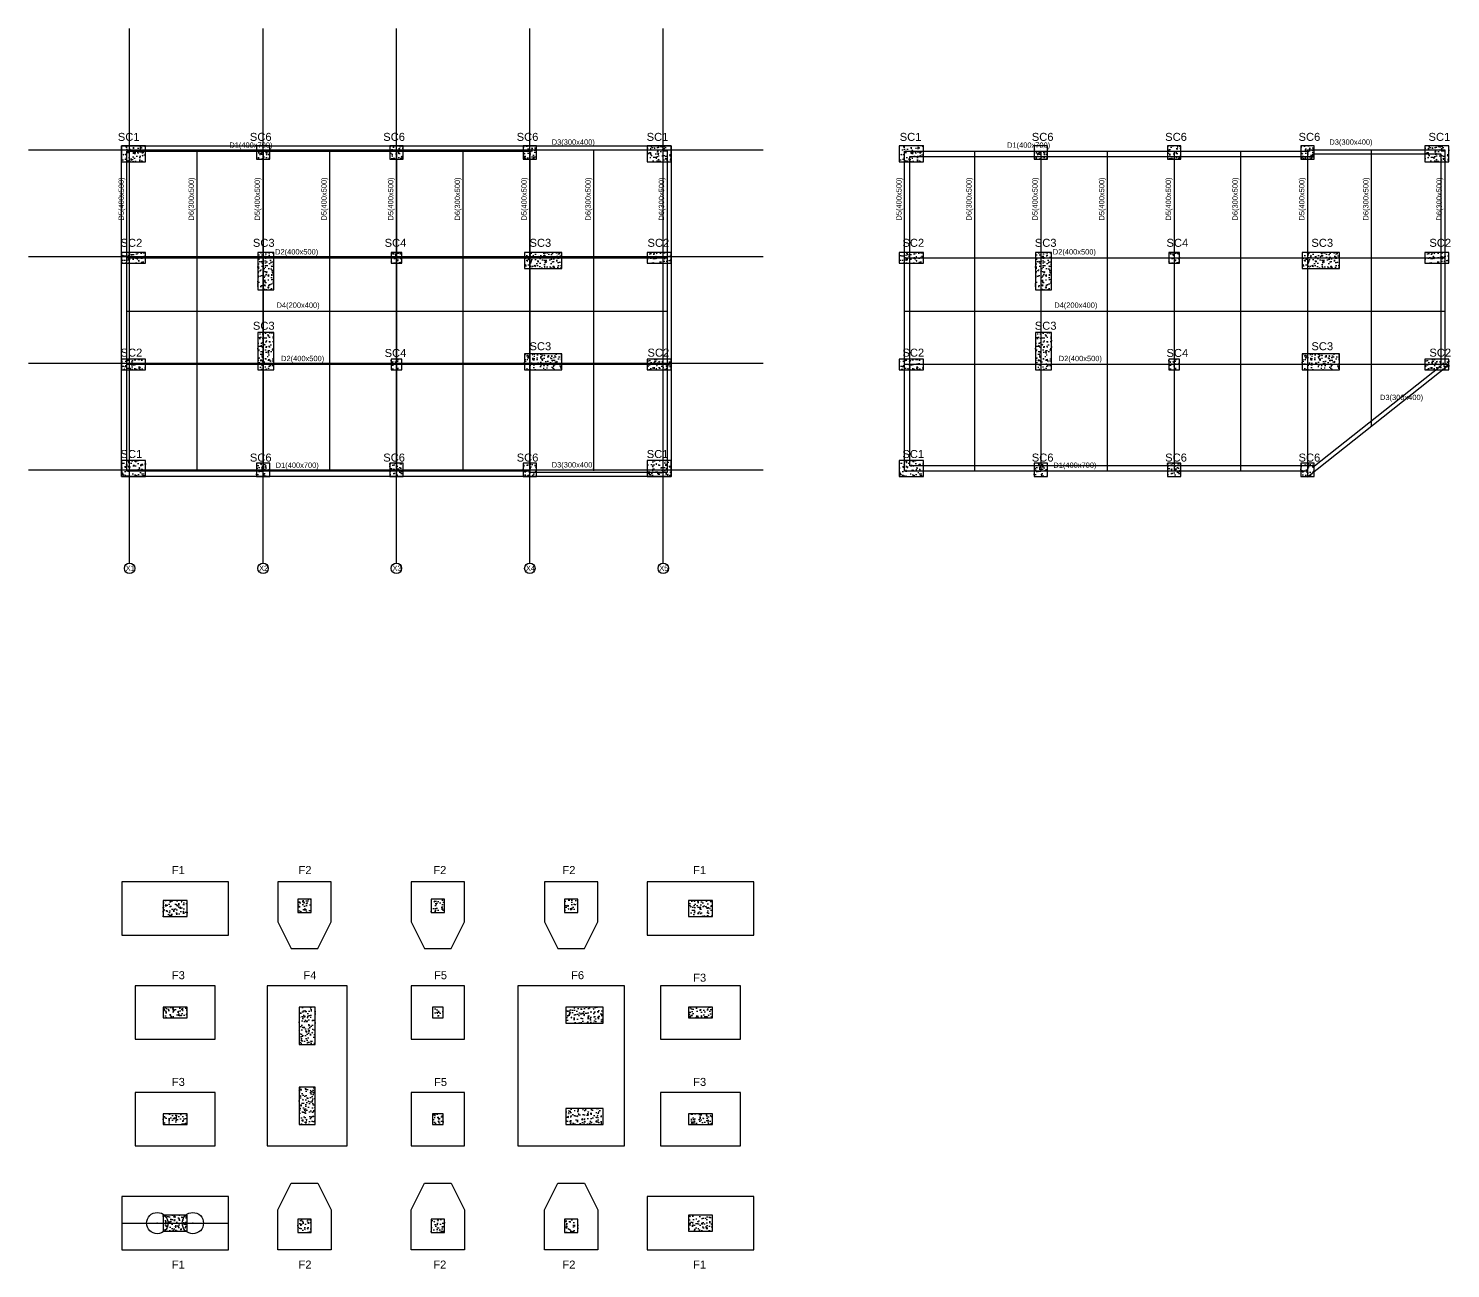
# Model space of a CAD drawing. Header units: millimetres. Extents: x -54801 to 153204, y -83013 to 16720.
# Drawn here: x -709 to 52596, y -83013 to -36516 of the extents above; entities that cross this region are included whole.
import ezdxf

# ---------------------------------------------------------------- set-up
doc = ezdxf.new("R2010")
doc.units = ezdxf.units.MM
doc.linetypes.add('ACAD_ISO04W100', pattern=[30, 24, -3, 0, -3])
for name, color, linetype in [('BeamCenterLine', 6, 'Continuous'), ('Column', 1, 'Continuous'), ('Floor', 254, 'Continuous'), ('Foundation', 3, 'Continuous'), ('Grid', 9, 'ACAD_ISO04W100'), ('Text', 2, 'Continuous')]:
    doc.layers.add(name, color=color, linetype=linetype)
doc.styles.get("Standard").update_dxf_attribs({"font": 'arial.ttf'})
pattern_1 = [(50, (2783.65, -53320.3), (358.63, -31.376), [37.5, -412.5]), (355, (2783.65, -53320.3), (-69.3757, 376.096), [30, -330]), (100.4514, (2813.54, -53322.92), (289.2544, 344.72), [31.87, -350.571]), (46.1842, (2783.65, -53220.3), (533.621, -82.76), [56.25, -618.75]), (96.6356, (2828.1, -53227.2), (467.331, 487.059), [47.805, -525.857]), (351.1842, (2783.65, -53220.3), (467.331, 487.059), [45, -495]), (21, (2833.65, -53245.3), (298.4535, -201.3094), [37.5, -412.5]), (326, (2833.65, -53245.3), (121.6577, 362.575), [30, -330]), (71.4514, (2858.52, -53262.08), (420.111, 161.2656), [31.87, -350.571]), (37.5, (2783.65, -53320.3), (6.0799, 166.4469), [0, -326, 0, -335, 0, -331.25]), (7.5, (2783.65, -53320.3), (131.5348, 197.2059), [0, -191, 0, -318.5, 0, -126.25]), (327.5, (2672.15, -53320.3), (266.9112, -11.2774), [0, -125, 0, -390, 0, -517.5]), (317.5, (2622.15, -53320.3), (291.593, 50.0525), [0, -162.5, 0, -259, 0, -367.5])]
pattern_2 = [(50, (2783.65, -53370.3), (358.63, -31.376), [37.5, -412.5]), (355, (2783.65, -53370.3), (-69.376, 376.096), [30, -330]), (100.4514, (2813.54, -53372.92), (289.2544, 344.72), [31.87, -350.571]), (46.1842, (2783.65, -53270.3), (533.621, -82.76), [56.25, -618.75]), (96.6356, (2828.1, -53277.2), (467.331, 487.059), [47.805, -525.857]), (351.1842, (2783.65, -53270.3), (467.331, 487.06), [45, -495]), (21, (2833.65, -53295.3), (298.4535, -201.3094), [37.5, -412.5]), (326, (2833.65, -53295.3), (121.658, 362.575), [30, -330]), (71.4514, (2858.52, -53312.08), (420.111, 161.2656), [31.87, -350.571]), (37.5, (2783.65, -53370.3), (6.0799, 166.4469), [0, -326, 0, -335, 0, -331.25]), (7.5, (2783.65, -53370.3), (131.5348, 197.2059), [0, -191, 0, -318.5, 0, -126.25]), (327.5, (2672.15, -53370.3), (266.9112, -11.2774), [0, -125, 0, -390, 0, -517.5]), (317.5, (2622.15, -53370.3), (291.593, 50.0525), [0, -162.5, 0, -259, 0, -367.5])]
pattern_3 = [(50, (2783.65, -53270.3), (358.63, -31.376), [37.5, -412.5]), (355, (2783.65, -53270.3), (-69.376, 376.096), [30, -330]), (100.4514, (2813.54, -53272.92), (289.2544, 344.72), [31.87, -350.571]), (46.1842, (2783.65, -53170.3), (533.621, -82.76), [56.25, -618.75]), (96.6356, (2828.1, -53177.2), (467.331, 487.06), [47.805, -525.857]), (351.184, (2783.65, -53170.3), (467.33, 487.06), [45, -495]), (21, (2833.65, -53195.3), (298.4535, -201.3094), [37.5, -412.5]), (326, (2833.65, -53195.3), (121.658, 362.575), [30, -330]), (71.4514, (2858.52, -53212.08), (420.111, 161.2656), [31.87, -350.571]), (37.5, (2783.65, -53270.3), (6.0799, 166.4469), [0, -326, 0, -335, 0, -331.25]), (7.5, (2783.65, -53270.3), (131.5348, 197.2059), [0, -191, 0, -318.5, 0, -126.25]), (327.5, (2672.15, -53270.3), (266.9112, -11.2774), [0, -125, 0, -390, 0, -517.5]), (317.5, (2622.15, -53270.3), (291.593, 50.0525), [0, -162.5, 0, -259, 0, -367.5])]
pattern_4 = [(50, (31933.73, -53320.3), (358.63, -31.376), [37.5, -412.5]), (355, (31933.73, -53320.3), (-69.3757, 376.096), [30, -330]), (100.4514, (31963.62, -53322.92), (289.2544, 344.72), [31.87, -350.571]), (46.1842, (31933.73, -53220.3), (533.621, -82.76), [56.25, -618.75]), (96.6356, (31978.2, -53227.2), (467.331, 487.059), [47.805, -525.857]), (351.1842, (31933.73, -53220.3), (467.331, 487.059), [45, -495]), (21, (31983.73, -53245.3), (298.4535, -201.3094), [37.5, -412.5]), (326, (31983.73, -53245.3), (121.6577, 362.575), [30, -330]), (71.4514, (32008.6, -53262.08), (420.111, 161.2656), [31.87, -350.571]), (37.5, (31933.73, -53320.3), (6.0799, 166.4469), [0, -326, 0, -335, 0, -331.25]), (7.5, (31933.73, -53320.3), (131.5348, 197.2059), [0, -191, 0, -318.5, 0, -126.25]), (327.5, (31822.23, -53320.3), (266.9112, -11.2774), [0, -125, 0, -390, 0, -517.5]), (317.5, (31772.23, -53320.3), (291.593, 50.0525), [0, -162.5, 0, -259, 0, -367.5])]
pattern_5 = [(50, (31933.73, -53370.3), (358.63, -31.376), [37.5, -412.5]), (355, (31933.73, -53370.3), (-69.376, 376.096), [30, -330]), (100.4514, (31963.62, -53372.92), (289.2544, 344.72), [31.87, -350.571]), (46.1842, (31933.73, -53270.3), (533.621, -82.76), [56.25, -618.75]), (96.6356, (31978.2, -53277.2), (467.331, 487.059), [47.805, -525.857]), (351.1842, (31933.73, -53270.3), (467.331, 487.06), [45, -495]), (21, (31983.73, -53295.3), (298.4535, -201.3094), [37.5, -412.5]), (326, (31983.73, -53295.3), (121.658, 362.575), [30, -330]), (71.4514, (32008.6, -53312.08), (420.111, 161.2656), [31.87, -350.571]), (37.5, (31933.73, -53370.3), (6.0799, 166.4469), [0, -326, 0, -335, 0, -331.25]), (7.5, (31933.73, -53370.3), (131.5348, 197.2059), [0, -191, 0, -318.5, 0, -126.25]), (327.5, (31822.23, -53370.3), (266.9112, -11.2774), [0, -125, 0, -390, 0, -517.5]), (317.5, (31772.23, -53370.3), (291.593, 50.0525), [0, -162.5, 0, -259, 0, -367.5])]
pattern_6 = [(50, (31933.73, -53270.3), (358.63, -31.376), [37.5, -412.5]), (355, (31933.73, -53270.3), (-69.376, 376.096), [30, -330]), (100.4514, (31963.62, -53272.92), (289.2544, 344.72), [31.87, -350.571]), (46.1842, (31933.73, -53170.3), (533.621, -82.76), [56.25, -618.75]), (96.6356, (31978.2, -53177.2), (467.331, 487.06), [47.805, -525.857]), (351.184, (31933.73, -53170.3), (467.33, 487.06), [45, -495]), (21, (31983.73, -53195.3), (298.4535, -201.3094), [37.5, -412.5]), (326, (31983.73, -53195.3), (121.658, 362.575), [30, -330]), (71.4514, (32008.6, -53212.08), (420.111, 161.2656), [31.87, -350.571]), (37.5, (31933.73, -53270.3), (6.0799, 166.4469), [0, -326, 0, -335, 0, -331.25]), (7.5, (31933.73, -53270.3), (131.5348, 197.2059), [0, -191, 0, -318.5, 0, -126.25]), (327.5, (31822.23, -53270.3), (266.9112, -11.2774), [0, -125, 0, -390, 0, -517.5]), (317.5, (31772.23, -53270.3), (291.593, 50.0525), [0, -162.5, 0, -259, 0, -367.5])]
pattern_7 = [(50, (0, 0), (358.63, -31.376), [37.5, -412.5]), (355, (0, 0), (-69.3757, 376.096), [30, -330]), (100.4514, (29.9, -2.6), (289.2544, 344.72), [31.87, -350.571]), (46.1842, (0, 100), (533.621, -82.76), [56.25, -618.75]), (96.6356, (44.47, 93.1), (467.331, 487.059), [47.805, -525.857]), (351.1842, (0, 100), (467.331, 487.059), [45, -495]), (21, (50, 75), (298.4535, -201.3094), [37.5, -412.5]), (326, (50, 75), (121.6577, 362.575), [30, -330]), (71.4514, (74.87, 58.22), (420.111, 161.2656), [31.87, -350.571]), (37.5, (0, 0), (6.0799, 166.4469), [0, -326, 0, -335, 0, -331.25]), (7.5, (0, 0), (131.5348, 197.2059), [0, -191, 0, -318.5, 0, -126.25]), (327.5, (-111.5, 0), (266.9112, -11.2774), [0, -125, 0, -390, 0, -517.5]), (317.5, (-161.5, 0), (291.593, 50.0525), [0, -162.5, 0, -259, 0, -367.5])]

# ---------------------------------------------------------------- blocks, each defined once
blk = doc.blocks.new('ColumnPlanLevel1')
at = {"layer": 'Column'}
h = blk.add_hatch(dxfattribs=at)
h.set_pattern_fill('AR-CONC', color=256, scale=50)
h.set_pattern_definition(pattern_7)
h.paths.add_polyline_path([(900, 12400), (0, 12400), (0, 11800), (900, 11800)])
h = blk.add_hatch(dxfattribs=at)
h.set_pattern_fill('AR-CONC', color=256, scale=50)
h.set_pattern_definition(pattern_7)
h.paths.add_polyline_path([(5550, 12450), (5050, 12450), (5050, 11950), (5550, 11950)])
h = blk.add_hatch(dxfattribs=at)
h.set_pattern_fill('AR-CONC', color=256, scale=50)
h.set_pattern_definition(pattern_7)
h.paths.add_polyline_path([(10550, 12450), (10050, 12450), (10050, 11950), (10550, 11950)])
h = blk.add_hatch(dxfattribs=at)
h.set_pattern_fill('AR-CONC', color=256, scale=50)
h.set_pattern_definition(pattern_7)
h.paths.add_polyline_path([(15550, 12450), (15050, 12450), (15050, 11950), (15550, 11950)])
h = blk.add_hatch(dxfattribs=at)
h.set_pattern_fill('AR-CONC', color=256, scale=50)
h.set_pattern_definition(pattern_7)
h.paths.add_polyline_path([(20600, 12400), (19700, 12400), (19700, 11800), (20600, 11800)])
h = blk.add_hatch(dxfattribs=at)
h.set_pattern_fill('AR-CONC', color=256, scale=50)
h.set_pattern_definition(pattern_7)
h.paths.add_polyline_path([(900, 8400), (0, 8400), (0, 8000), (900, 8000)])
h = blk.add_hatch(dxfattribs=at)
h.set_pattern_fill('AR-CONC', color=256, scale=50)
h.set_pattern_definition(pattern_7)
h.paths.add_polyline_path([(5700, 8400), (5100, 8400), (5100, 7000), (5700, 7000)])
h = blk.add_hatch(dxfattribs=at)
h.set_pattern_fill('AR-CONC', color=256, scale=50)
h.set_pattern_definition(pattern_7)
h.paths.add_polyline_path([(10500, 8400), (10100, 8400), (10100, 8000), (10500, 8000)])
h = blk.add_hatch(dxfattribs=at)
h.set_pattern_fill('AR-CONC', color=256, scale=50)
h.set_pattern_definition(pattern_7)
h.paths.add_polyline_path([(16500, 8400), (15100, 8400), (15100, 7800), (16500, 7800)])
h = blk.add_hatch(dxfattribs=at)
h.set_pattern_fill('AR-CONC', color=256, scale=50)
h.set_pattern_definition(pattern_7)
h.paths.add_polyline_path([(20600, 8400), (19700, 8400), (19700, 8000), (20600, 8000)])
h = blk.add_hatch(dxfattribs=at)
h.set_pattern_fill('AR-CONC', color=256, scale=50)
h.set_pattern_definition(pattern_7)
h.paths.add_polyline_path([(5700, 5400), (5100, 5400), (5100, 4000), (5700, 4000)])
h = blk.add_hatch(dxfattribs=at)
h.set_pattern_fill('AR-CONC', color=256, scale=50)
h.set_pattern_definition(pattern_7)
h.paths.add_polyline_path([(900, 4400), (0, 4400), (0, 4000), (900, 4000)])
h = blk.add_hatch(dxfattribs=at)
h.set_pattern_fill('AR-CONC', color=256, scale=50)
h.set_pattern_definition(pattern_7)
h.paths.add_polyline_path([(10500, 4400), (10100, 4400), (10100, 4000), (10500, 4000)])
h = blk.add_hatch(dxfattribs=at)
h.set_pattern_fill('AR-CONC', color=256, scale=50)
h.set_pattern_definition(pattern_7)
h.paths.add_polyline_path([(16500, 4600), (15100, 4600), (15100, 4000), (16500, 4000)])
h = blk.add_hatch(dxfattribs=at)
h.set_pattern_fill('AR-CONC', color=256, scale=50)
h.set_pattern_definition(pattern_7)
h.paths.add_polyline_path([(20600, 4400), (19700, 4400), (19700, 4000), (20600, 4000)])
h = blk.add_hatch(dxfattribs=at)
h.set_pattern_fill('AR-CONC', color=256, scale=50)
h.set_pattern_definition(pattern_7)
h.paths.add_polyline_path([(900, 600), (0, 600), (0, 0), (900, 0)])
h = blk.add_hatch(dxfattribs=at)
h.set_pattern_fill('AR-CONC', color=256, scale=50)
h.set_pattern_definition(pattern_7)
h.paths.add_polyline_path([(20600, 600), (19700, 600), (19700, 0), (20600, 0)])
h = blk.add_hatch(dxfattribs=at)
h.set_pattern_fill('AR-CONC', color=256, scale=50)
h.set_pattern_definition(pattern_7)
h.paths.add_polyline_path([(5550, 450), (5050, 450), (5050, -50), (5550, -50)])
h = blk.add_hatch(dxfattribs=at)
h.set_pattern_fill('AR-CONC', color=256, scale=50)
h.set_pattern_definition(pattern_7)
h.paths.add_polyline_path([(10550, 450), (10050, 450), (10050, -50), (10550, -50)])
h = blk.add_hatch(dxfattribs=at)
h.set_pattern_fill('AR-CONC', color=256, scale=50)
h.set_pattern_definition(pattern_7)
h.paths.add_polyline_path([(15550, 450), (15050, 450), (15050, -50), (15550, -50)])
for points in [[(0, 11800), (900, 11800), (900, 12400), (0, 12400)], [(5050, 11950), (5550, 11950), (5550, 12450), (5050, 12450)], [(10050, 11950), (10550, 11950), (10550, 12450), (10050, 12450)], [(15050, 11950), (15550, 11950), (15550, 12450), (15050, 12450)], [(19700, 11800), (20600, 11800), (20600, 12400), (19700, 12400)], [(0, 8000), (900, 8000), (900, 8400), (0, 8400)], [(5100, 7000), (5700, 7000), (5700, 8400), (5100, 8400)], [(10100, 8000), (10500, 8000), (10500, 8400), (10100, 8400)], [(15100, 7800), (16500, 7800), (16500, 8400), (15100, 8400)], [(19700, 8000), (20600, 8000), (20600, 8400), (19700, 8400)], [(5100, 4000), (5700, 4000), (5700, 5400), (5100, 5400)], [(0, 4000), (900, 4000), (900, 4400), (0, 4400)], [(10100, 4000), (10500, 4000), (10500, 4400), (10100, 4400)], [(15100, 4000), (16500, 4000), (16500, 4600), (15100, 4600)], [(19700, 4000), (20600, 4000), (20600, 4400), (19700, 4400)], [(0, 0), (900, 0), (900, 600), (0, 600)], [(19700, 0), (20600, 0), (20600, 600), (19700, 600)], [(5050, -50), (5550, -50), (5550, 450), (5050, 450)], [(10050, -50), (10550, -50), (10550, 450), (10050, 450)], [(15050, -50), (15550, -50), (15550, 450), (15050, 450)]]:
    blk.add_lwpolyline(points, close=True, dxfattribs=at)

msp = doc.modelspace()

# ---------------------------------------------------------------- hatches: boundary and pattern name
at = {"layer": 'Column'}
h = msp.add_hatch(dxfattribs=at)
h.set_pattern_fill('AR-CONC', color=256, scale=50)
h.set_pattern_definition(pattern_1)
h.paths.add_polyline_path([(3684, -41520), (3684, -40920), (2784, -40920), (2784, -41520)])
h = msp.add_hatch(dxfattribs=at)
h.set_pattern_fill('AR-CONC', color=256, scale=50)
h.set_pattern_definition(pattern_2)
h.paths.add_polyline_path([(7834, -40920), (7834, -41420), (8334, -41420), (8334, -40920)])
h = msp.add_hatch(dxfattribs=at)
h.set_pattern_fill('AR-CONC', color=256, scale=50)
h.set_pattern_definition(pattern_2)
h.paths.add_polyline_path([(13334, -41420), (13334, -40920), (12834, -40920), (12834, -41420)])
h = msp.add_hatch(dxfattribs=at)
h.set_pattern_fill('AR-CONC', color=256, scale=50)
h.set_pattern_definition(pattern_2)
h.paths.add_polyline_path([(18334, -40920), (17834, -40920), (17834, -41420), (18334, -41420)])
h = msp.add_hatch(dxfattribs=at)
h.set_pattern_fill('AR-CONC', color=256, scale=50)
h.set_pattern_definition(pattern_1)
h.paths.add_polyline_path([(22484, -40920), (22484, -41520), (23384, -41520), (23384, -40920)])
h = msp.add_hatch(dxfattribs=at)
h.set_pattern_fill('AR-CONC', color=256, scale=50)
h.set_pattern_definition(pattern_4)
h.paths.add_polyline_path([(32834, -41520), (32834, -40920), (31934, -40920), (31934, -41520)])
h = msp.add_hatch(dxfattribs=at)
h.set_pattern_fill('AR-CONC', color=256, scale=50)
h.set_pattern_definition(pattern_5)
h.paths.add_polyline_path([(36984, -40920), (36984, -41420), (37484, -41420), (37484, -40920)])
h = msp.add_hatch(dxfattribs=at)
h.set_pattern_fill('AR-CONC', color=256, scale=50)
h.set_pattern_definition(pattern_5)
h.paths.add_polyline_path([(42484, -41420), (42484, -40920), (41984, -40920), (41984, -41420)])
h = msp.add_hatch(dxfattribs=at)
h.set_pattern_fill('AR-CONC', color=256, scale=50)
h.set_pattern_definition(pattern_5)
h.paths.add_polyline_path([(47484, -40920), (46984, -40920), (46984, -41420), (47484, -41420)])
h = msp.add_hatch(dxfattribs=at)
h.set_pattern_fill('AR-CONC', color=256, scale=50)
h.set_pattern_definition(pattern_4)
h.paths.add_polyline_path([(51634, -40920), (51634, -41520), (52534, -41520), (52534, -40920)])
h = msp.add_hatch(dxfattribs=at)
h.set_pattern_fill('AR-CONC', color=256, scale=50)
h.set_pattern_definition(pattern_1)
h.paths.add_polyline_path([(3684, -45320), (3684, -44920), (2784, -44920), (2784, -45320)])
h = msp.add_hatch(dxfattribs=at)
h.set_pattern_fill('AR-CONC', color=256, scale=50)
h.set_pattern_definition(pattern_1)
h.paths.add_polyline_path([(7884, -46320), (8484, -46320), (8484, -44920), (7884, -44920)])
h = msp.add_hatch(dxfattribs=at)
h.set_pattern_fill('AR-CONC', color=256, scale=50)
h.set_pattern_definition(pattern_1)
h.paths.add_polyline_path([(12884, -45320), (13284, -45320), (13284, -44920), (12884, -44920)])
h = msp.add_hatch(dxfattribs=at)
h.set_pattern_fill('AR-CONC', color=256, scale=50)
h.set_pattern_definition(pattern_1)
h.paths.add_polyline_path([(17884, -44920), (17884, -45520), (19284, -45520), (19284, -44920)])
h = msp.add_hatch(dxfattribs=at)
h.set_pattern_fill('AR-CONC', color=256, scale=50)
h.set_pattern_definition(pattern_1)
h.paths.add_polyline_path([(22484, -44920), (22484, -45320), (23384, -45320), (23384, -44920)])
h = msp.add_hatch(dxfattribs=at)
h.set_pattern_fill('AR-CONC', color=256, scale=50)
h.set_pattern_definition(pattern_4)
h.paths.add_polyline_path([(32834, -45320), (32834, -44920), (31934, -44920), (31934, -45320)])
h = msp.add_hatch(dxfattribs=at)
h.set_pattern_fill('AR-CONC', color=256, scale=50)
h.set_pattern_definition(pattern_4)
h.paths.add_polyline_path([(37034, -46320), (37634, -46320), (37634, -44920), (37034, -44920)])
h = msp.add_hatch(dxfattribs=at)
h.set_pattern_fill('AR-CONC', color=256, scale=50)
h.set_pattern_definition(pattern_4)
h.paths.add_polyline_path([(42034, -45320), (42434, -45320), (42434, -44920), (42034, -44920)])
h = msp.add_hatch(dxfattribs=at)
h.set_pattern_fill('AR-CONC', color=256, scale=50)
h.set_pattern_definition(pattern_4)
h.paths.add_polyline_path([(47034, -44920), (47034, -45520), (48434, -45520), (48434, -44920)])
h = msp.add_hatch(dxfattribs=at)
h.set_pattern_fill('AR-CONC', color=256, scale=50)
h.set_pattern_definition(pattern_4)
h.paths.add_polyline_path([(51634, -44920), (51634, -45320), (52534, -45320), (52534, -44920)])
h = msp.add_hatch(dxfattribs=at)
h.set_pattern_fill('AR-CONC', color=256, scale=50)
h.set_pattern_definition(pattern_1)
h.paths.add_polyline_path([(8484, -47920), (7884, -47920), (7884, -49320), (8484, -49320)])
h = msp.add_hatch(dxfattribs=at)
h.set_pattern_fill('AR-CONC', color=256, scale=50)
h.set_pattern_definition(pattern_4)
h.paths.add_polyline_path([(37634, -47920), (37034, -47920), (37034, -49320), (37634, -49320)])
h = msp.add_hatch(dxfattribs=at)
h.set_pattern_fill('AR-CONC', color=256, scale=50)
h.set_pattern_definition(pattern_1)
h.paths.add_polyline_path([(2784, -48920), (2784, -49320), (3684, -49320), (3684, -48920)])
h = msp.add_hatch(dxfattribs=at)
h.set_pattern_fill('AR-CONC', color=256, scale=50)
h.set_pattern_definition(pattern_1)
h.paths.add_polyline_path([(13284, -48920), (12884, -48920), (12884, -49320), (13284, -49320)])
h = msp.add_hatch(dxfattribs=at)
h.set_pattern_fill('AR-CONC', color=256, scale=50)
h.set_pattern_definition(pattern_1)
h.paths.add_polyline_path([(19284, -49320), (19284, -48720), (17884, -48720), (17884, -49320)])
h = msp.add_hatch(dxfattribs=at)
h.set_pattern_fill('AR-CONC', color=256, scale=50)
h.set_pattern_definition(pattern_1)
h.paths.add_polyline_path([(23384, -49320), (23384, -48920), (22484, -48920), (22484, -49320)])
h = msp.add_hatch(dxfattribs=at)
h.set_pattern_fill('AR-CONC', color=256, scale=50)
h.set_pattern_definition(pattern_4)
h.paths.add_polyline_path([(31934, -48920), (31934, -49320), (32834, -49320), (32834, -48920)])
h = msp.add_hatch(dxfattribs=at)
h.set_pattern_fill('AR-CONC', color=256, scale=50)
h.set_pattern_definition(pattern_4)
h.paths.add_polyline_path([(42434, -48920), (42034, -48920), (42034, -49320), (42434, -49320)])
h = msp.add_hatch(dxfattribs=at)
h.set_pattern_fill('AR-CONC', color=256, scale=50)
h.set_pattern_definition(pattern_4)
h.paths.add_polyline_path([(48434, -49320), (48434, -48720), (47034, -48720), (47034, -49320)])
h = msp.add_hatch(dxfattribs=at)
h.set_pattern_fill('AR-CONC', color=256, scale=50)
h.set_pattern_definition(pattern_4)
h.paths.add_polyline_path([(52534, -49320), (52534, -48920), (51634, -48920), (51634, -49320)])
h = msp.add_hatch(dxfattribs=at)
h.set_pattern_fill('AR-CONC', color=256, scale=50)
h.set_pattern_definition(pattern_1)
h.paths.add_polyline_path([(3684, -53320), (3684, -52720), (2784, -52720), (2784, -53320)])
h = msp.add_hatch(dxfattribs=at)
h.set_pattern_fill('AR-CONC', color=256, scale=50)
h.set_pattern_definition(pattern_1)
h.paths.add_polyline_path([(23384, -53320), (23384, -52720), (22484, -52720), (22484, -53320)])
h = msp.add_hatch(dxfattribs=at)
h.set_pattern_fill('AR-CONC', color=256, scale=50)
h.set_pattern_definition(pattern_4)
h.paths.add_polyline_path([(32834, -53320), (32834, -52720), (31934, -52720), (31934, -53320)])
h = msp.add_hatch(dxfattribs=at)
h.set_pattern_fill('AR-CONC', color=256, scale=50)
h.set_pattern_definition(pattern_3)
h.paths.add_polyline_path([(7834, -53320), (8334, -53320), (8334, -52820), (7834, -52820)])
h = msp.add_hatch(dxfattribs=at)
h.set_pattern_fill('AR-CONC', color=256, scale=50)
h.set_pattern_definition(pattern_3)
h.paths.add_polyline_path([(13334, -52820), (12834, -52820), (12834, -53320), (13334, -53320)])
h = msp.add_hatch(dxfattribs=at)
h.set_pattern_fill('AR-CONC', color=256, scale=50)
h.set_pattern_definition(pattern_3)
h.paths.add_polyline_path([(18334, -53320), (18334, -52820), (17834, -52820), (17834, -53320)])
h = msp.add_hatch(dxfattribs=at)
h.set_pattern_fill('AR-CONC', color=256, scale=50)
h.set_pattern_definition(pattern_6)
h.paths.add_polyline_path([(36984, -53320), (37484, -53320), (37484, -52820), (36984, -52820)])
h = msp.add_hatch(dxfattribs=at)
h.set_pattern_fill('AR-CONC', color=256, scale=50)
h.set_pattern_definition(pattern_6)
h.paths.add_polyline_path([(42484, -52820), (41984, -52820), (41984, -53320), (42484, -53320)])
h = msp.add_hatch(dxfattribs=at)
h.set_pattern_fill('AR-CONC', color=256, scale=50)
h.set_pattern_definition(pattern_6)
h.paths.add_polyline_path([(47484, -53320), (47484, -52820), (46984, -52820), (46984, -53320)])

# ---------------------------------------------------------------- linework, layer by layer
at = {"layer": 'BeamCenterLine'}
for p, q in [((2984, -41120), (18084, -41120)), ((2984, -53120), (2984, -41120)), ((5609, -53120), (5609, -41120)), ((8084, -41120), (8084, -53120)), ((10584, -53120), (10584, -41120)), ((13084, -41120), (13084, -53120)), ((15584, -53120), (15584, -41120)), ((18084, -41070), (23234, -41070)), ((18084, -41070), (18084, -53170)), ((20484, -53101), (20484, -41070)), ((23234, -41070), (23234, -53170)), ((32134, -41120), (47234, -41120)), ((32134, -53120), (32134, -41120)), ((34759, -53120), (34759, -41120)), ((37234, -41120), (37234, -53120)), ((39734, -53120), (39734, -41120)), ((42234, -41120), (42234, -53120)), ((44734, -53120), (44734, -41120)), ((47234, -41070), (52384, -41070)), ((47234, -41070), (47234, -53327)), ((49634, -51426), (49634, -41070)), ((52384, -41070), (52384, -49120)), ((2984, -45120), (23234, -45120)), ((32134, -45120), (52384, -45120)), ((2984, -47120), (23234, -47120)), ((32134, -47120), (52384, -47120)), ((23234, -49120), (2984, -49120)), ((52545, -49120), (32134, -49120)), ((47234, -53327), (52545, -49120)), ((18084, -53120), (2984, -53120)), ((23234, -53170), (18084, -53170)), ((47234, -53120), (32134, -53120))]:
    msp.add_line(p, q, dxfattribs=at)
at = {"layer": 'Column'}
for points in [[(2784, -41520), (3684, -41520), (3684, -40920), (2784, -40920)], [(7834, -41420), (8334, -41420), (8334, -40920), (7834, -40920)], [(12834, -41420), (13334, -41420), (13334, -40920), (12834, -40920)], [(17834, -41420), (18334, -41420), (18334, -40920), (17834, -40920)], [(22484, -41520), (23384, -41520), (23384, -40920), (22484, -40920)], [(31934, -41520), (32834, -41520), (32834, -40920), (31934, -40920)], [(36984, -41420), (37484, -41420), (37484, -40920), (36984, -40920)], [(41984, -41420), (42484, -41420), (42484, -40920), (41984, -40920)], [(46984, -41420), (47484, -41420), (47484, -40920), (46984, -40920)], [(51634, -41520), (52534, -41520), (52534, -40920), (51634, -40920)], [(2784, -45320), (3684, -45320), (3684, -44920), (2784, -44920)], [(7884, -46320), (8484, -46320), (8484, -44920), (7884, -44920)], [(12884, -45320), (13284, -45320), (13284, -44920), (12884, -44920)], [(17884, -45520), (19284, -45520), (19284, -44920), (17884, -44920)], [(22484, -45320), (23384, -45320), (23384, -44920), (22484, -44920)], [(31934, -45320), (32834, -45320), (32834, -44920), (31934, -44920)], [(37034, -46320), (37634, -46320), (37634, -44920), (37034, -44920)], [(42034, -45320), (42434, -45320), (42434, -44920), (42034, -44920)], [(47034, -45520), (48434, -45520), (48434, -44920), (47034, -44920)], [(51634, -45320), (52534, -45320), (52534, -44920), (51634, -44920)], [(7884, -49320), (8484, -49320), (8484, -47920), (7884, -47920)], [(37034, -49320), (37634, -49320), (37634, -47920), (37034, -47920)], [(2784, -49320), (3684, -49320), (3684, -48920), (2784, -48920)], [(12884, -49320), (13284, -49320), (13284, -48920), (12884, -48920)], [(17884, -49320), (19284, -49320), (19284, -48720), (17884, -48720)], [(22484, -49320), (23384, -49320), (23384, -48920), (22484, -48920)], [(31934, -49320), (32834, -49320), (32834, -48920), (31934, -48920)], [(42034, -49320), (42434, -49320), (42434, -48920), (42034, -48920)], [(47034, -49320), (48434, -49320), (48434, -48720), (47034, -48720)], [(51634, -49320), (52534, -49320), (52534, -48920), (51634, -48920)], [(2784, -53320), (3684, -53320), (3684, -52720), (2784, -52720)], [(22484, -53320), (23384, -53320), (23384, -52720), (22484, -52720)], [(31934, -53320), (32834, -53320), (32834, -52720), (31934, -52720)], [(7834, -53320), (8334, -53320), (8334, -52820), (7834, -52820)], [(12834, -53320), (13334, -53320), (13334, -52820), (12834, -52820)], [(17834, -53320), (18334, -53320), (18334, -52820), (17834, -52820)], [(36984, -53320), (37484, -53320), (37484, -52820), (36984, -52820)], [(41984, -53320), (42484, -53320), (42484, -52820), (41984, -52820)], [(46984, -53320), (47484, -53320), (47484, -52820), (46984, -52820)]]:
    msp.add_lwpolyline(points, close=True, dxfattribs=at)
at = {"layer": 'Floor'}
for p, q in [((18284, -52977), (18284, -52977)), ((2786, -81310), (6786, -81310))]:
    msp.add_line(p, q, dxfattribs=at)
for points in [[(2784, -40920), (23384, -40920), (23384, -53320), (2784, -53320)], [(47434, -52977), (47434, -52977), (47434, -52920), (32334, -52920), (32334, -41320), (47434, -41320), (47434, -41220), (52234, -41220), (52234, -41320), (52234, -49175)]]:
    msp.add_lwpolyline(points, close=True, dxfattribs=at)
for centre, radius in [((3084, -56759), 195), ((8084, -56759), 195), ((13084, -56759), 195), ((18084, -56759), 195), ((23084, -56759), 195), ((4119, -81310), 400), ((5453, -81310), 400)]:
    msp.add_circle(centre, radius, dxfattribs=at)
for p in [(4119, -81310), (4119, -81310), (5453, -81310), (5453, -81310)]:
    msp.add_point(p, dxfattribs=at)
at = {"layer": 'Foundation'}
for points in [[(6786, -70510), (6786, -68510), (2786, -68510), (2786, -70510)], [(9136, -71010), (10136, -71010), (10636, -70010), (10636, -68510), (8636, -68510), (8636, -70010)], [(14136, -71010), (15136, -71010), (15636, -70010), (15636, -68510), (13636, -68510), (13636, -70010)], [(19136, -71010), (20136, -71010), (20636, -70010), (20636, -68510), (18636, -68510), (18636, -70010)], [(26486, -70510), (26486, -68510), (22486, -68510), (22486, -70510)], [(6286, -74410), (6286, -72410), (3286, -72410), (3286, -74410)], [(11236, -72410), (8236, -72410), (8236, -78410), (11236, -78410)], [(15636, -74410), (15636, -72410), (13636, -72410), (13636, -74410)], [(21636, -72410), (17636, -72410), (17636, -78410), (21636, -78410)], [(25986, -74410), (25986, -72410), (22986, -72410), (22986, -74410)], [(6286, -78410), (6286, -76410), (3286, -76410), (3286, -78410)], [(15636, -78410), (15636, -76410), (13636, -76410), (13636, -78410)], [(25986, -78410), (25986, -76410), (22986, -76410), (22986, -78410)], [(9136, -79810), (10136, -79810), (10636, -80810), (10636, -82310), (8636, -82310), (8636, -80810)], [(14136, -79810), (15136, -79810), (15636, -80810), (15636, -82310), (13636, -82310), (13636, -80810)], [(19136, -79810), (20136, -79810), (20636, -80810), (20636, -82310), (18636, -82310), (18636, -80810)], [(6786, -82310), (6786, -80310), (2786, -80310), (2786, -82310)], [(26486, -82310), (26486, -80310), (22486, -80310), (22486, -82310)]]:
    msp.add_lwpolyline(points, close=True, dxfattribs=at)
at = {"layer": 'Grid'}
for p, q in [((3084, -56564), (3084, -36516)), ((8084, -56564), (8084, -36516)), ((13084, -56564), (13084, -36516)), ((18084, -56564), (18084, -36516)), ((23084, -56564), (23084, -36516)), ((-709, -41070), (26831, -41070)), ((-709, -45070), (26831, -45070)), ((-709, -49070), (26831, -49070)), ((-709, -53070), (26831, -53070))]:
    msp.add_line(p, q, dxfattribs=at)

# ---------------------------------------------------------------- block references
at = {"layer": 'Column'}
msp.add_blockref('ColumnPlanLevel1', (4336, -81610), dxfattribs=at)

# ---------------------------------------------------------------- texts
at = {"layer": 'BeamCenterLine'}
for s, p in [('D1(400x700)', (6822, -40991)), ('D3(300x400) ', (18905, -40877)), ('D1(400x700)', (35973, -40991)), ('D3(300x400) ', (48055, -40877)), ('D2(400x500)', (8538, -44991)), ('D2(400x500)', (37688, -44991)), ('D4(200x400) ', (8591, -46991)), ('D4(200x400) ', (37741, -46991)), ('D2(400x500) ', (8762, -48991)), ('D2(400x500) ', (37912, -48991)), ('D3(300x400) ', (49952, -50449)), ('D3(300x400) ', (18905, -52977)), ('D1(400x700)', (8558, -52991)), ('D1(400x700)', (37708, -52991))]:
    msp.add_text(s, height=200, dxfattribs=at).set_placement(p)
for s, p in [('D5(400x500)', (2868, -43717)), ('D6(300x500) ', (5493, -43717)), ('D5(400x500) ', (7968, -43717)), ('D5(400x500) ', (10468, -43717)), ('D5(400x500) ', (12968, -43717)), ('D6(300x500) ', (15468, -43717)), ('D5(400x500) ', (17968, -43717)), ('D6(300x500) ', (20368, -43717)), ('D6(300x500) ', (23118, -43717)), ('D5(400x500)', (32018, -43717)), ('D6(300x500) ', (34643, -43717)), ('D5(400x500) ', (37118, -43717)), ('D5(400x500) ', (39618, -43717)), ('D5(400x500) ', (42118, -43717)), ('D6(300x500) ', (44618, -43717)), ('D5(400x500) ', (47118, -43717)), ('D6(300x500) ', (49518, -43717)), ('D6(300x500) ', (52268, -43717))]:
    msp.add_text(s, height=200, rotation=90, dxfattribs=at).set_placement(p)
at = {"layer": 'Column'}
for s, p in [('SC1', (2640, -40732)), ('SC6', (7590, -40732)), ('SC6', (12590, -40732)), ('SC6', (17590, -40732)), ('SC1', (22462, -40732)), ('SC1', (31948, -40732)), ('SC6', (36898, -40732)), ('SC6', (41898, -40732)), ('SC6', (46898, -40732)), ('SC1', (51769, -40732)), ('SC2', (2743, -44704)), ('SC3', (7704, -44704)), ('SC4', (12641, -44704)), ('SC3', (18071, -44704)), ('SC2', (22494, -44704)), ('SC2', (32050, -44704)), ('SC3', (37011, -44704)), ('SC4', (41948, -44704)), ('SC3', (47378, -44704)), ('SC2', (51801, -44704)), ('SC3', (7704, -47813)), ('SC3', (37011, -47813)), ('SC3', (18071, -48582)), ('SC3', (47378, -48582)), ('SC2', (2743, -48822)), ('SC4', (12641, -48833)), ('SC2', (22494, -48822)), ('SC2', (32050, -48822)), ('SC4', (41948, -48833)), ('SC2', (51801, -48822)), ('SC1', (2742, -52623)), ('SC6', (7590, -52756)), ('SC6', (12590, -52756)), ('SC6', (17590, -52756)), ('SC1', (22466, -52623)), ('SC1', (32049, -52623)), ('SC6', (36898, -52756)), ('SC6', (41898, -52756)), ('SC6', (46898, -52756))]:
    msp.add_text(s, height=300, dxfattribs=at).set_placement(p)
at = {"layer": 'Grid'}
for s, p in [('X1', (2937, -56854)), ('X2', (7937, -56854)), ('X3', (12937, -56854)), ('X4', (17937, -56854)), ('X5', (22937, -56854))]:
    msp.add_text(s, height=200, dxfattribs=at).set_placement(p)
at = {"layer": 'Text', "char_height": 300, "attachment_point": 1}
for s, insert in [('F1', (4665, -67921)), ('F2', (9413, -67921)), ('F2', (14465, -67921)), ('F2', (19304, -67921)), ('F1', (24204, -67921)), ('F3', (4665, -71864)), ('F4', (9598, -71864)), ('F5', (14492, -71864)), ('F6', (19629, -71864)), ('F3', (24206, -71957)), ('F3', (4665, -75864)), ('F5', (14492, -75868)), ('F3', (24206, -75864)), ('F1', (4665, -82713)), ('F2', (9413, -82713)), ('F2', (14465, -82713)), ('F2', (19304, -82713)), ('F1', (24204, -82713))]:
    msp.add_mtext_dynamic_manual_height_columns(s, width=858.13, gutter_width=3245, heights=[0], dxfattribs=dict(at, insert=insert))

doc.saveas('drawing.dxf')
